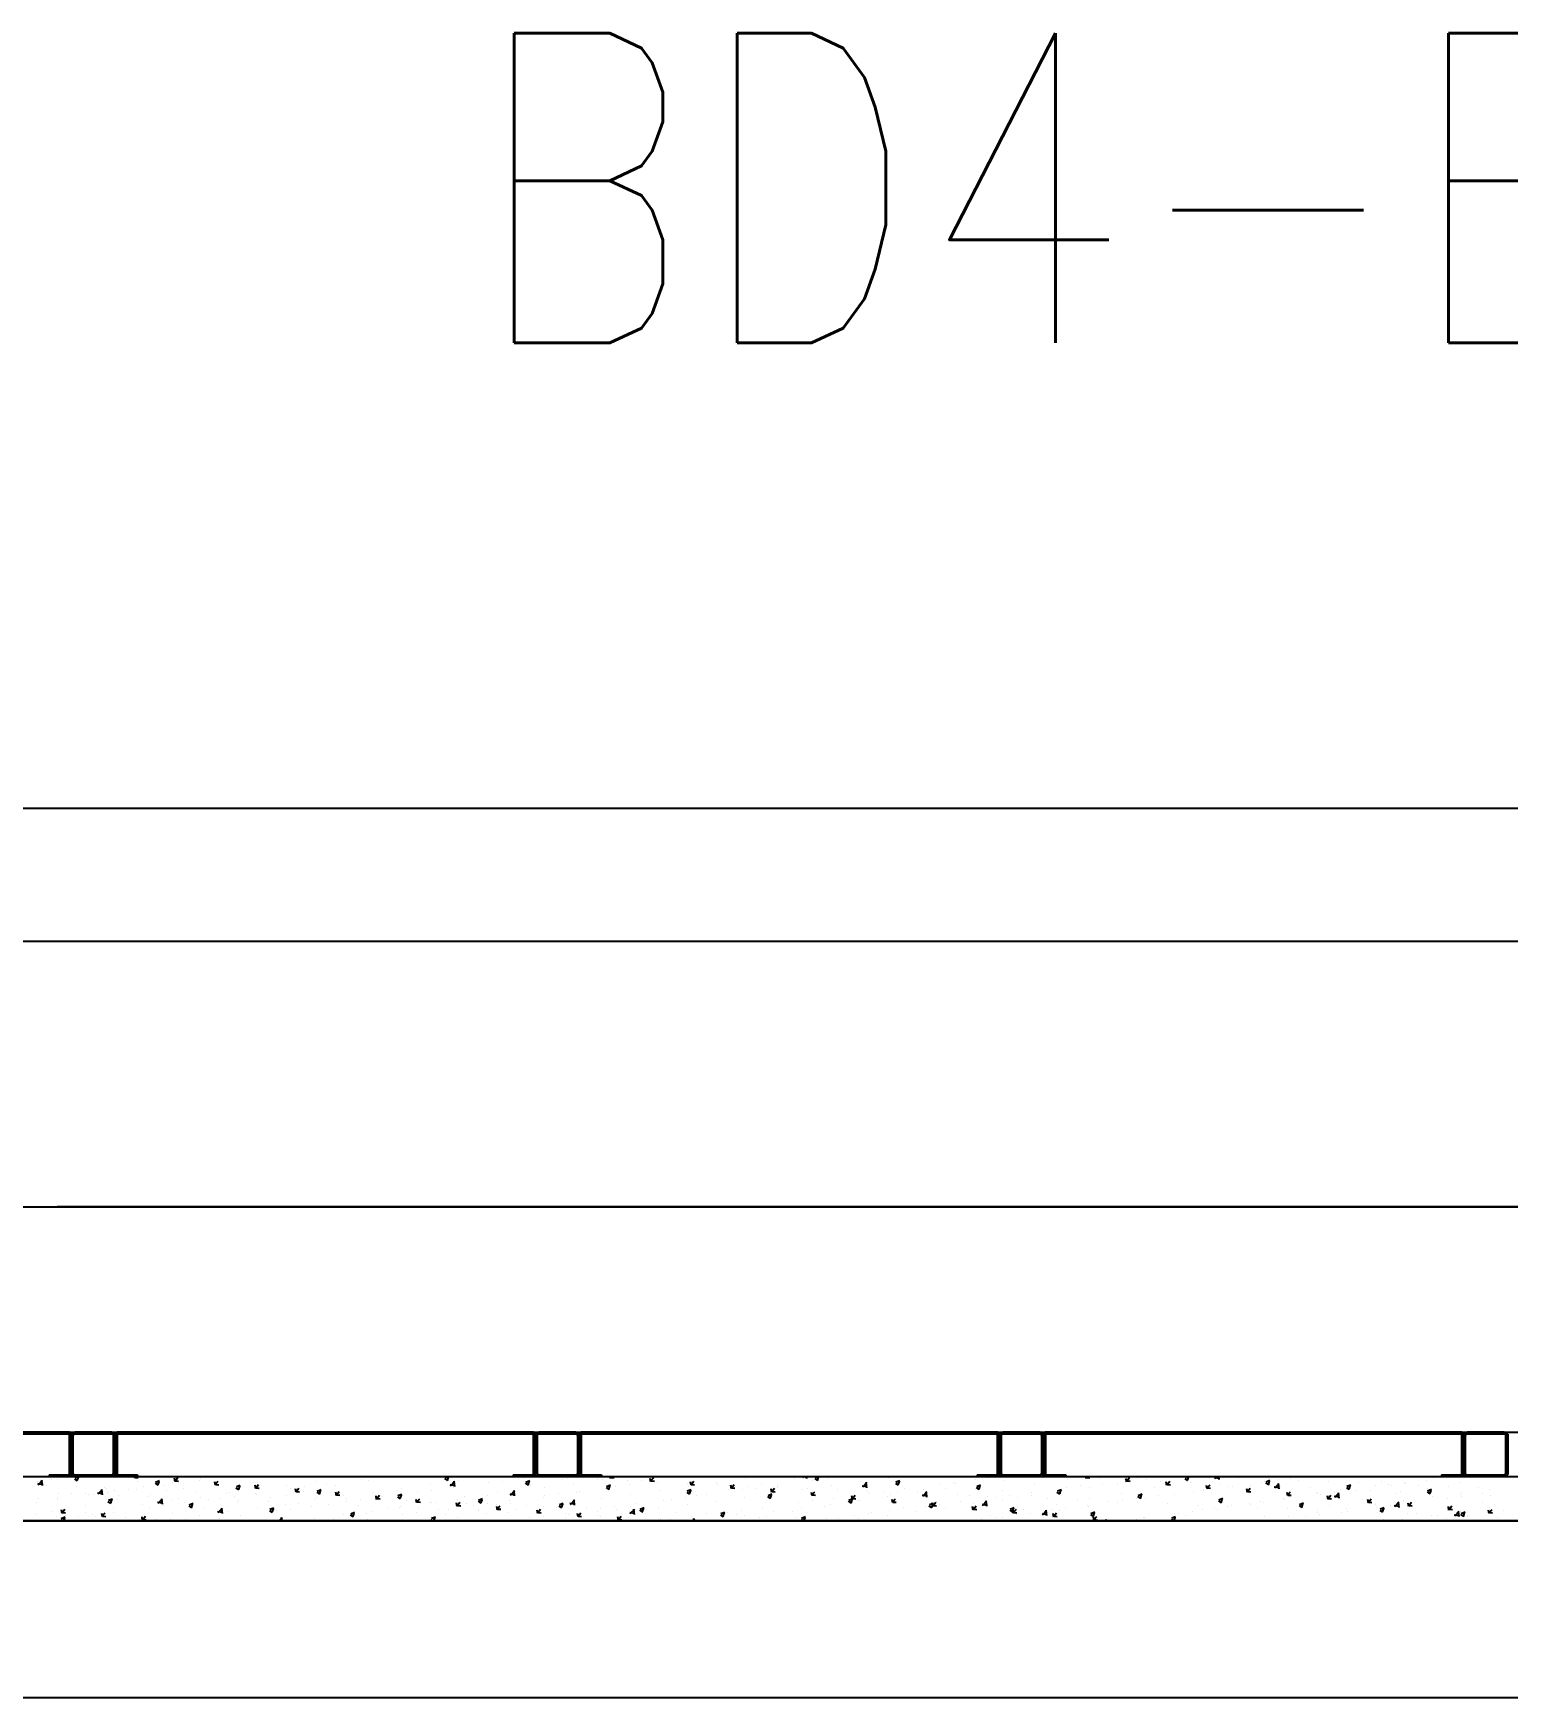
# Model space of a CAD drawing. Extents: x 758840 to 1108724, y -102573 to 143521.
# Drawn here: x 857246 to 858913, y 73383 to 75264 of the extents above; entities that cross this region are included whole.
import ezdxf

# ---------------------------------------------------------------- set-up
doc = ezdxf.new("R2010")
doc.units = 0
doc.header["$LTSCALE"] = 1000
doc.header["$MEASUREMENT"] = 0
doc.linetypes.add('DOTE', pattern=[2.42, 2, -0.2, 0.02, -0.2])
for name, color, linetype in [('01-房间正式编号', 1, 'Continuous'), ('02电气-设备', 255, 'Continuous'), ('02电气-设备基础', 252, 'Continuous'), ('DOTE', 8, 'DOTE'), ('WALL-MOVE', 6, 'Continuous')]:
    doc.layers.add(name, color=color, linetype=linetype)
doc.styles.add('平面图B$0$HZ', font='romans.shx', dxfattribs={"width": 0.8, "bigfont": 'gbcbig.shx'})

# ---------------------------------------------------------------- blocks, each defined once
blk = doc.blocks.new('BD4-PAL0101-HVPM01')
at = {"layer": '02电气-设备'}
for p, q in [((8388578.2, -4140604.4), (8388108, -4140604.4)), ((8388578.2, -4140606.4), (8388108, -4140606.4)), ((8388578.4, -4140652.2), (8388578.4, -4140606.6)), ((8388580.4, -4140606.6), (8388580.4, -4140652.2)), ((8388580.4, -4140652.2), (8388580.4, -4140606.6)), ((8388580.4, -4140608.4), (8388580.4, -4140650.4)), ((8388582.4, -4140608.4), (8388582.4, -4140650.4)), ((8388626.4, -4140604.4), (8388584.4, -4140604.4)), ((8388626.4, -4140606.4), (8388584.4, -4140606.4)), ((8388628.4, -4140650.4), (8388628.4, -4140608.4)), ((8388630.4, -4140606.6), (8388630.4, -4140652.2)), ((8388630.4, -4140650.4), (8388630.4, -4140608.4)), ((8388632.4, -4140606.6), (8388632.4, -4140652.2)), ((8389102.8, -4140604.4), (8388632.6, -4140604.4)), ((8389102.8, -4140606.4), (8388632.6, -4140606.4)), ((8389103, -4140652.2), (8389103, -4140606.6)), ((8389105, -4140606.6), (8389105, -4140652.2)), ((8389105, -4140652.2), (8389105, -4140606.6)), ((8389105, -4140608.4), (8389105, -4140650.4)), ((8389107, -4140608.4), (8389107, -4140650.4)), ((8389151, -4140604.4), (8389109, -4140604.4)), ((8389151, -4140606.4), (8389109, -4140606.4)), ((8389153, -4140650.4), (8389153, -4140608.4)), ((8389155, -4140606.6), (8389155, -4140652.2)), ((8389155, -4140650.4), (8389155, -4140608.4)), ((8389157, -4140606.6), (8389157, -4140652.2)), ((8389627.4, -4140604.4), (8389157.2, -4140604.4)), ((8389627.4, -4140606.4), (8389157.2, -4140606.4)), ((8389627.6, -4140652.2), (8389627.6, -4140606.6)), ((8389629.6, -4140606.6), (8389629.6, -4140652.2)), ((8389629.6, -4140652.2), (8389629.6, -4140606.6)), ((8389629.6, -4140608.4), (8389629.6, -4140650.4)), ((8389631.6, -4140608.4), (8389631.6, -4140650.4)), ((8389675.6, -4140604.4), (8389633.6, -4140604.4)), ((8389675.6, -4140606.4), (8389633.6, -4140606.4)), ((8389677.6, -4140650.4), (8389677.6, -4140608.4)), ((8389679.6, -4140606.6), (8389679.6, -4140652.2)), ((8389679.6, -4140650.4), (8389679.6, -4140608.4)), ((8389681.6, -4140606.6), (8389681.6, -4140652.2)), ((8390152, -4140604.4), (8389681.8, -4140604.4)), ((8390152, -4140606.4), (8389681.8, -4140606.4)), ((8390152.2, -4140652.2), (8390152.2, -4140606.6)), ((8390154.2, -4140606.6), (8390154.2, -4140652.2)), ((8390154.2, -4140652.2), (8390154.2, -4140606.6)), ((8390154.2, -4140608.4), (8390154.2, -4140650.4)), ((8390156.2, -4140608.4), (8390156.2, -4140650.4)), ((8390200.2, -4140604.4), (8390158.2, -4140604.4)), ((8390200.2, -4140606.4), (8390158.2, -4140606.4)), ((8390202.2, -4140650.4), (8390202.2, -4140608.4)), ((8390204.2, -4140606.6), (8390204.2, -4140652.2)), ((8390204.2, -4140650.4), (8390204.2, -4140608.4)), ((8388555.4, -4140652.4), (8388555.4, -4140654.4)), ((8388555.4, -4140652.4), (8388578.2, -4140652.4)), ((8388584.4, -4140652.4), (8388626.4, -4140652.4)), ((8388632.6, -4140652.4), (8388655.4, -4140652.4)), ((8388655.4, -4140652.4), (8388655.4, -4140654.4)), ((8389080, -4140652.4), (8389080, -4140654.4)), ((8389080, -4140652.4), (8389102.8, -4140652.4)), ((8389109, -4140652.4), (8389151, -4140652.4)), ((8389157.2, -4140652.4), (8389180, -4140652.4)), ((8389180, -4140652.4), (8389180, -4140654.4)), ((8389604.6, -4140652.4), (8389604.6, -4140654.4)), ((8389604.6, -4140652.4), (8389627.4, -4140652.4)), ((8389633.6, -4140652.4), (8389675.6, -4140652.4)), ((8389681.8, -4140652.4), (8389704.6, -4140652.4)), ((8389704.6, -4140652.4), (8389704.6, -4140654.4)), ((8390129.2, -4140652.4), (8390129.2, -4140654.4)), ((8390129.2, -4140652.4), (8390152, -4140652.4)), ((8390158.2, -4140652.4), (8390200.2, -4140652.4)), ((8386007.4, -4140654.4), (8391203.4, -4140654.4)), ((8388541.9, -4140660.2), (8388541.9, -4140660.2)), ((8388542.5, -4140662.3), (8388548.2, -4140663.2)), ((8388543.1, -4140663.6), (8388548.1, -4140658.4)), ((8388548, -4140664.6), (8388547.3, -4140658.5)), ((8388552.8, -4140664.6), (8388552.8, -4140664.6)), ((8388555.4, -4140654.4), (8388578.2, -4140654.4)), ((8388557.8, -4140658.1), (8388557.8, -4140658.1)), ((8388565.3, -4140657.2), (8388565.3, -4140657.2)), ((8388566.2, -4140673.1), (8388566.2, -4140673.1)), ((8388581, -4140673.1), (8388581, -4140673.1)), ((8388581.8, -4140655), (8388581.8, -4140655)), ((8388584.1, -4140656.9), (8388587.3, -4140659)), ((8388584.4, -4140654.4), (8388626.4, -4140654.4)), ((8388584.7, -4140655.6), (8388587.9, -4140654.4)), ((8388586.7, -4140666), (8388586.7, -4140666)), ((8388587.2, -4140659), (8388588.5, -4140655.2)), ((8388610.3, -4140672.8), (8388616, -4140673.7)), ((8388610.9, -4140674.1), (8388615.9, -4140669)), ((8388615.7, -4140675.1), (8388615, -4140669)), ((8388618.1, -4140666.7), (8388618.1, -4140666.7)), ((8388620.6, -4140667.4), (8388620.6, -4140667.4)), ((8388621.1, -4140672.6), (8388621.1, -4140672.6)), ((8388629.2, -4140669.8), (8388629.2, -4140669.8)), ((8388632.6, -4140654.4), (8388655.4, -4140654.4)), ((8388645.2, -4140669.5), (8388645.2, -4140669.5)), ((8388652.4, -4140656.3), (8388652.1, -4140654.4)), ((8388652.5, -4140655.2), (8388653.2, -4140654.4)), ((8388652.5, -4140655.3), (8388656.3, -4140655.6)), ((8388654.5, -4140668.9), (8388654.5, -4140668.9)), ((8388655.1, -4140660.4), (8388655.1, -4140660.4)), ((8388662.2, -4140665.1), (8388662.2, -4140665.1)), ((8388675.4, -4140662), (8388678.5, -4140664.1)), ((8388675.9, -4140660.7), (8388680.4, -4140659)), ((8388678.5, -4140664.1), (8388679.8, -4140660.3)), ((8388685.3, -4140664.2), (8388685.3, -4140664.2)), ((8388688.4, -4140670.3), (8388688.4, -4140670.3)), ((8388694.8, -4140660.6), (8388694.8, -4140660.6)), ((8388698, -4140660.3), (8388697.2, -4140656.3)), ((8388698, -4140659.2), (8388701.8, -4140659.6)), ((8388698.1, -4140659.1), (8388701.1, -4140655.5)), ((8388701.2, -4140662.1), (8388701.2, -4140662.1)), ((8388707.3, -4140668), (8388707.3, -4140668)), ((8388722.3, -4140671.7), (8388722.3, -4140671.7)), ((8388725.2, -4140658.9), (8388725.2, -4140658.9)), ((8388726.9, -4140656.5), (8388726.9, -4140656.5)), ((8388743.5, -4140664.3), (8388742.8, -4140660.3)), ((8388743.6, -4140663.1), (8388746.7, -4140659.5)), ((8388743.6, -4140663.2), (8388747.4, -4140663.6)), ((8388744.4, -4140661.6), (8388744.4, -4140661.6)), ((8388759.1, -4140672.9), (8388759.1, -4140672.9)), ((8388766.6, -4140667.1), (8388769.8, -4140669.2)), ((8388767.2, -4140665.8), (8388771.6, -4140664.1)), ((8388769.8, -4140669.2), (8388771, -4140665.3)), ((8388781.4, -4140655.3), (8388781.4, -4140655.3)), ((8388789.1, -4140668.3), (8388788.3, -4140664.3)), ((8388789.1, -4140667.1), (8388792.2, -4140663.5)), ((8388789.1, -4140667.2), (8388792.9, -4140667.5)), ((8388791.7, -4140668.5), (8388791.7, -4140668.5)), ((8388823.7, -4140664.4), (8388823.7, -4140664.4)), ((8388828.7, -4140668.2), (8388828.7, -4140668.2)), ((8388834.6, -4140672.2), (8388833.9, -4140668.3)), ((8388834.7, -4140671.1), (8388837.8, -4140667.5)), ((8388834.7, -4140671.2), (8388838.5, -4140671.5)), ((8388842.7, -4140671.1), (8388842.7, -4140671.1)), ((8388844.6, -4140666.1), (8388844.6, -4140666.1)), ((8388856.7, -4140659.6), (8388856.7, -4140659.6)), ((8388857.9, -4140672.1), (8388861, -4140674.3)), ((8388858.4, -4140670.9), (8388862.9, -4140669.2)), ((8388861, -4140674.3), (8388862.3, -4140670.4)), ((8388868.6, -4140662.9), (8388868.6, -4140662.9)), ((8388880.2, -4140676.2), (8388879.4, -4140672.2)), ((8388879.7, -4140664.8), (8388879.7, -4140664.8)), ((8388880.2, -4140675.1), (8388883.3, -4140671.4)), ((8388889.3, -4140655.2), (8388889.3, -4140655.2)), ((8388908.7, -4140657.6), (8388908.7, -4140657.6)), ((8388916.8, -4140658.4), (8388916.8, -4140658.4)), ((8388920.6, -4140672.2), (8388920.6, -4140672.2)), ((8388924.6, -4140655.5), (8388924.6, -4140655.5)), ((8388946.2, -4140655.3), (8388946.1, -4140654.4)), ((8388953.6, -4140667.5), (8388953.6, -4140667.5)), ((8388972.1, -4140672.1), (8388972.1, -4140672.1)), ((8388986.2, -4140663), (8388986.2, -4140663)), ((8388988, -4140670), (8388988, -4140670)), ((8389002.5, -4140656.7), (8389005.6, -4140658.9)), ((8389003.1, -4140655.5), (8389005.9, -4140654.4)), ((8389005.6, -4140658.9), (8389006.9, -4140655)), ((8389008.5, -4140663.5), (8389014.2, -4140664.4)), ((8389009.1, -4140664.8), (8389014.1, -4140659.6)), ((8389012, -4140666.9), (8389012, -4140666.9)), ((8389013.9, -4140665.8), (8389013.2, -4140659.7)), ((8389018.3, -4140658.9), (8389018.3, -4140658.9)), ((8389052.1, -4140661.6), (8389052.1, -4140661.6)), ((8389062.3, -4140670.9), (8389062.3, -4140670.9)), ((8389068, -4140659.5), (8389068, -4140659.5)), ((8389076.9, -4140675.3), (8389081.8, -4140670.2)), ((8389080, -4140654.4), (8389102.8, -4140654.4)), ((8389081.7, -4140676.3), (8389081, -4140670.3)), ((8389083.1, -4140670.8), (8389083.1, -4140670.8)), ((8389092.1, -4140656.3), (8389092.1, -4140656.3)), ((8389093.7, -4140661.8), (8389096.9, -4140664)), ((8389094.3, -4140660.6), (8389098.8, -4140658.8)), ((8389096.9, -4140664), (8389098.2, -4140660.1)), ((8389099.3, -4140664.5), (8389099.3, -4140664.5)), ((8389107.6, -4140655), (8389107.6, -4140655)), ((8389109, -4140654.4), (8389151, -4140654.4)), ((8389115.2, -4140666.8), (8389115.2, -4140666.8)), ((8389136.3, -4140658.2), (8389136.3, -4140658.2)), ((8389141.5, -4140656.5), (8389141.5, -4140656.5)), ((8389148.2, -4140662), (8389148.2, -4140662)), ((8389151.5, -4140672.1), (8389151.5, -4140672.1)), ((8389155.4, -4140670.8), (8389155.4, -4140670.8)), ((8389157.2, -4140654.4), (8389180, -4140654.4)), ((8389175.4, -4140657.9), (8389175.4, -4140657.9)), ((8389180.8, -4140657.5), (8389180.8, -4140657.5)), ((8389185, -4140666.9), (8389188.2, -4140669)), ((8389185.6, -4140665.6), (8389190, -4140663.9)), ((8389188.1, -4140669), (8389189.4, -4140665.2)), ((8389188.6, -4140665.7), (8389188.6, -4140665.7)), ((8389190.2, -4140656.4), (8389189.8, -4140654.4)), ((8389190.2, -4140655.3), (8389194, -4140655.6)), ((8389190.3, -4140655.2), (8389191, -4140654.4)), ((8389195.5, -4140665.5), (8389195.5, -4140665.5)), ((8389209.3, -4140659.3), (8389209.3, -4140659.3)), ((8389211.4, -4140663.5), (8389211.4, -4140663.5)), ((8389225.6, -4140659.4), (8389225.6, -4140659.4)), ((8389235.7, -4140660.3), (8389235, -4140656.4)), ((8389235.4, -4140660.3), (8389235.4, -4140660.3)), ((8389235.8, -4140659.2), (8389238.9, -4140655.6)), ((8389235.8, -4140659.3), (8389239.6, -4140659.6)), ((8389243.2, -4140660.8), (8389243.2, -4140660.8)), ((8389245, -4140669.9), (8389245, -4140669.9)), ((8389275.6, -4140655), (8389275.6, -4140655)), ((8389276.3, -4140672), (8389279.4, -4140674.1)), ((8389276.8, -4140670.7), (8389281.3, -4140669)), ((8389277.1, -4140662.2), (8389277.1, -4140662.2)), ((8389277.7, -4140665.4), (8389277.7, -4140665.4)), ((8389279.4, -4140674.1), (8389280.7, -4140670.3)), ((8389281.3, -4140664.3), (8389280.5, -4140660.3)), ((8389281.3, -4140663.2), (8389284.4, -4140659.5)), ((8389281.3, -4140663.3), (8389285.1, -4140663.6)), ((8389309.7, -4140661.3), (8389309.7, -4140661.3)), ((8389311, -4140663.6), (8389311, -4140663.6)), ((8389323.9, -4140668.9), (8389323.9, -4140668.9)), ((8389326.8, -4140668.3), (8389326.1, -4140664.3)), ((8389326.9, -4140667.2), (8389330, -4140663.5)), ((8389326.9, -4140667.3), (8389330.7, -4140667.6)), ((8389338.9, -4140669.5), (8389338.9, -4140669.5)), ((8389342.7, -4140656.6), (8389342.7, -4140656.6)), ((8389344.9, -4140665.1), (8389344.9, -4140665.1)), ((8389354.8, -4140667.4), (8389354.8, -4140667.4)), ((8389361, -4140662.5), (8389361, -4140662.5)), ((8389372.4, -4140672.3), (8389371.6, -4140668.3)), ((8389372.4, -4140671.2), (8389375.5, -4140667.5)), ((8389372.4, -4140671.2), (8389376.2, -4140671.6)), ((8389378.8, -4140664.3), (8389378.8, -4140664.3)), ((8389378.8, -4140666.5), (8389378.8, -4140666.5)), ((8389398, -4140656.2), (8389398, -4140656.2)), ((8389406.6, -4140669.2), (8389406.6, -4140669.2)), ((8389407.3, -4140655.5), (8389408.4, -4140654.4)), ((8389407.7, -4140654.4), (8389412.4, -4140655.1)), ((8389412.1, -4140656.5), (8389411.9, -4140654.4)), ((8389412.7, -4140667.9), (8389412.7, -4140667.9)), ((8389417.9, -4140676.3), (8389417.2, -4140672.3)), ((8389418, -4140675.1), (8389421, -4140671.5)), ((8389418.9, -4140659), (8389418.9, -4140659)), ((8389420.9, -4140656.6), (8389424, -4140658.7)), ((8389421.4, -4140655.3), (8389423.9, -4140654.4)), ((8389424, -4140658.7), (8389425.3, -4140654.9)), ((8389434.8, -4140656.9), (8389434.8, -4140656.9)), ((8389439.6, -4140664.4), (8389439.6, -4140664.4)), ((8389446.6, -4140669.4), (8389446.6, -4140669.4)), ((8389472.2, -4140659.9), (8389472.2, -4140659.9)), ((8389474.5, -4140664.7), (8389480.1, -4140665.6)), ((8389475.1, -4140666), (8389480, -4140660.9)), ((8389479.9, -4140667), (8389479.2, -4140661)), ((8389480.5, -4140670.8), (8389480.5, -4140670.8)), ((8389498.2, -4140671.4), (8389498.2, -4140671.4)), ((8389504.3, -4140655.9), (8389504.3, -4140655.9)), ((8389512.1, -4140661.7), (8389515.3, -4140663.8)), ((8389512.7, -4140660.4), (8389517.1, -4140658.7)), ((8389514.3, -4140672.2), (8389514.3, -4140672.2)), ((8389515.3, -4140663.8), (8389516.6, -4140660)), ((8389522.2, -4140668.2), (8389522.2, -4140668.2)), ((8389536.5, -4140672.2), (8389536.5, -4140672.2)), ((8389542.9, -4140676.5), (8389547.8, -4140671.4)), ((8389543.5, -4140668.6), (8389543.5, -4140668.6)), ((8389547.7, -4140677.5), (8389547, -4140671.5)), ((8389562.3, -4140662.9), (8389562.3, -4140662.9)), ((8389569.1, -4140667.8), (8389569.1, -4140667.8)), ((8389578.2, -4140660.9), (8389578.2, -4140660.9)), ((8389580.5, -4140662.3), (8389580.5, -4140662.3)), ((8389601.2, -4140663.7), (8389601.2, -4140663.7)), ((8389602.3, -4140657.7), (8389602.3, -4140657.7)), ((8389603.4, -4140666.8), (8389606.5, -4140668.9)), ((8389604, -4140665.5), (8389608.4, -4140663.8)), ((8389604.6, -4140654.4), (8389627.4, -4140654.4)), ((8389606.5, -4140668.9), (8389607.8, -4140665.1)), ((8389617.6, -4140655.9), (8389617.6, -4140655.9)), ((8389632.8, -4140669.9), (8389632.8, -4140669.9)), ((8389633.6, -4140654.4), (8389675.6, -4140654.4)), ((8389634.1, -4140658.9), (8389634.1, -4140658.9)), ((8389665.6, -4140672.2), (8389665.6, -4140672.2)), ((8389666.7, -4140654.5), (8389666.7, -4140654.5)), ((8389669.8, -4140663.5), (8389669.8, -4140663.5)), ((8389681.8, -4140654.4), (8389704.6, -4140654.4)), ((8389694.6, -4140671.9), (8389697.8, -4140674)), ((8389695.2, -4140670.6), (8389699.7, -4140668.9)), ((8389697.8, -4140674), (8389699.1, -4140670.1)), ((8389698, -4140671.5), (8389698, -4140671.5)), ((8389705.7, -4140666.9), (8389705.7, -4140666.9)), ((8389706.8, -4140657.2), (8389706.8, -4140657.2)), ((8389709.9, -4140655.6), (8389709.9, -4140655.6)), ((8389721.6, -4140664.8), (8389721.6, -4140664.8)), ((8389727.9, -4140656.4), (8389727.5, -4140654.4)), ((8389728, -4140655.3), (8389728.7, -4140654.4)), ((8389728, -4140655.4), (8389731.8, -4140655.7)), ((8389731, -4140666.8), (8389731, -4140666.8)), ((8389743.8, -4140657.1), (8389743.8, -4140657.1)), ((8389745.7, -4140661.7), (8389745.7, -4140661.7)), ((8389763.6, -4140662.3), (8389763.6, -4140662.3)), ((8389768.1, -4140673), (8389768.1, -4140673)), ((8389773.5, -4140660.4), (8389772.7, -4140656.4)), ((8389773.5, -4140659.3), (8389776.6, -4140655.6)), ((8389773.5, -4140659.3), (8389777.3, -4140659.7)), ((8389777.7, -4140658.5), (8389777.7, -4140658.5)), ((8389785.8, -4140656.4), (8389785.8, -4140656.4)), ((8389795.7, -4140658.2), (8389795.7, -4140658.2)), ((8389805.2, -4140666.7), (8389805.2, -4140666.7)), ((8389811.6, -4140659.9), (8389811.6, -4140659.9)), ((8389819, -4140664.4), (8389818.3, -4140660.4)), ((8389819.1, -4140663.2), (8389822.2, -4140659.6)), ((8389819.1, -4140663.3), (8389822.9, -4140663.7)), ((8389839.3, -4140656.5), (8389842.4, -4140658.6)), ((8389839.8, -4140655.2), (8389842, -4140654.4)), ((8389842.2, -4140660.3), (8389842.2, -4140660.3)), ((8389842.4, -4140658.6), (8389843.7, -4140654.8)), ((8389845.4, -4140661.4), (8389845.4, -4140661.4)), ((8389849.1, -4140670.9), (8389849.1, -4140670.9)), ((8389860.5, -4140670.2), (8389860.5, -4140670.2)), ((8389864.6, -4140668.4), (8389863.8, -4140664.4)), ((8389864.6, -4140667.2), (8389867.7, -4140663.6)), ((8389864.6, -4140667.3), (8389868.4, -4140667.6)), ((8389865, -4140668.8), (8389865, -4140668.8)), ((8389872.7, -4140655.4), (8389878.3, -4140656.3)), ((8389873.3, -4140656.7), (8389875.5, -4140654.4)), ((8389878.1, -4140657.7), (8389877.7, -4140654.4)), ((8389879.3, -4140662.8), (8389879.3, -4140662.8)), ((8389889.1, -4140665.6), (8389889.1, -4140665.6)), ((8389892.6, -4140666.1), (8389892.6, -4140666.1)), ((8389899.9, -4140655.7), (8389899.9, -4140655.7)), ((8389910.1, -4140672.3), (8389909.4, -4140668.4)), ((8389910.2, -4140671.2), (8389913.2, -4140667.6)), ((8389910.2, -4140671.3), (8389914, -4140671.6)), ((8389913.2, -4140664.2), (8389913.2, -4140664.2)), ((8389925.6, -4140661.3), (8389925.6, -4140661.3)), ((8389929.2, -4140660.3), (8389929.2, -4140660.3)), ((8389930.5, -4140661.6), (8389933.7, -4140663.7)), ((8389931.1, -4140660.3), (8389935.5, -4140658.6)), ((8389933.7, -4140663.7), (8389934.9, -4140659.8)), ((8389933.8, -4140657.1), (8389933.8, -4140657.1)), ((8389940.4, -4140665.9), (8389946.1, -4140666.8)), ((8389941.1, -4140667.2), (8389946, -4140662.1)), ((8389945.1, -4140658.2), (8389945.1, -4140658.2)), ((8389945.9, -4140668.2), (8389945.2, -4140662.2)), ((8389947.1, -4140665.7), (8389947.1, -4140665.7)), ((8389955.6, -4140676.3), (8389954.9, -4140672.3)), ((8389955.7, -4140675.2), (8389958.8, -4140671.5)), ((8389958.2, -4140656.9), (8389958.2, -4140656.9)), ((8389967.7, -4140658.6), (8389967.7, -4140658.6)), ((8389969.1, -4140655.1), (8389969.1, -4140655.1)), ((8389981, -4140667.1), (8389981, -4140667.1)), ((8389987.7, -4140672.8), (8389987.7, -4140672.8)), ((8390001.5, -4140660), (8390001.5, -4140660)), ((8390008.4, -4140672.8), (8390008.4, -4140672.8)), ((8390008.8, -4140677.7), (8390013.8, -4140672.6)), ((8390013.6, -4140678.7), (8390012.9, -4140672.7)), ((8390014.9, -4140668.5), (8390014.9, -4140668.5)), ((8390021.8, -4140666.6), (8390024.9, -4140668.8)), ((8390022.3, -4140665.4), (8390026.8, -4140663.7)), ((8390022.5, -4140669.2), (8390022.5, -4140669.2)), ((8390024.7, -4140666.4), (8390024.7, -4140666.4)), ((8390024.9, -4140668.8), (8390026.2, -4140664.9)), ((8390032.5, -4140669.6), (8390032.5, -4140669.6)), ((8390035.4, -4140661.4), (8390035.4, -4140661.4)), ((8390048.8, -4140670), (8390048.8, -4140670)), ((8390055.1, -4140664.7), (8390055.1, -4140664.7)), ((8390061.8, -4140660.1), (8390061.8, -4140660.1)), ((8390069.3, -4140662.9), (8390069.3, -4140662.9)), ((8390072.6, -4140664.3), (8390072.6, -4140664.3)), ((8390082.7, -4140671.4), (8390082.7, -4140671.4)), ((8390087.1, -4140660.6), (8390087.1, -4140660.6)), ((8390088.5, -4140662.2), (8390088.5, -4140662.2)), ((8390103.2, -4140664.3), (8390103.2, -4140664.3)), ((8390112.5, -4140659), (8390112.5, -4140659)), ((8390113, -4140671.7), (8390116.2, -4140673.9)), ((8390113.6, -4140670.4), (8390118, -4140668.7)), ((8390114, -4140667.6), (8390114, -4140667.6)), ((8390116.2, -4140673.8), (8390117.5, -4140670)), ((8390116.6, -4140672.8), (8390116.6, -4140672.8)), ((8390120.1, -4140655.9), (8390120.1, -4140655.9)), ((8390129.2, -4140654.4), (8390152, -4140654.4)), ((8390137.1, -4140665.7), (8390137.1, -4140665.7)), ((8390151, -4140661.3), (8390151, -4140661.3)), ((8390151.9, -4140672.5), (8390151.9, -4140672.5)), ((8390158.2, -4140654.4), (8390200.2, -4140654.4)), ((8390171, -4140667.2), (8390171, -4140667.2)), ((8390184, -4140668.5), (8390184, -4140668.5)), ((8390188.1, -4140654.9), (8390188.1, -4140654.9)), ((8388541.1, -4140683.2), (8388541.1, -4140683.2)), ((8388544, -4140679.5), (8388544, -4140679.5)), ((8388564.5, -4140678.4), (8388564.5, -4140678.4)), ((8388565.1, -4140680), (8388565.1, -4140680)), ((8388570.2, -4140695), (8388573.3, -4140691.3)), ((8388596.3, -4140687), (8388596.3, -4140687)), ((8388597.1, -4140673.9), (8388597.1, -4140673.9)), ((8388600.1, -4140674.5), (8388600.1, -4140674.5)), ((8388605.2, -4140674.7), (8388605.2, -4140674.7)), ((8388622, -4140682.4), (8388625.2, -4140684.6)), ((8388622.6, -4140681.2), (8388627, -4140679.5)), ((8388625.1, -4140684.6), (8388626.4, -4140680.7)), ((8388628.4, -4140691), (8388628.4, -4140691)), ((8388633.3, -4140680.7), (8388633.3, -4140680.7)), ((8388634, -4140676), (8388634, -4140676)), ((8388661.4, -4140686.2), (8388661.4, -4140686.2)), ((8388667.9, -4140677.4), (8388667.9, -4140677.4)), ((8388668.6, -4140689.2), (8388668.6, -4140689.2)), ((8388670.3, -4140674.3), (8388670.3, -4140674.3)), ((8388678.1, -4140683.3), (8388683.7, -4140684.2)), ((8388678.7, -4140684.6), (8388683.6, -4140679.5)), ((8388683.5, -4140685.6), (8388682.8, -4140679.6)), ((8388684.5, -4140687.1), (8388684.5, -4140687.1)), ((8388694, -4140681.8), (8388694, -4140681.8)), ((8388701.8, -4140678.8), (8388701.8, -4140678.8)), ((8388708.5, -4140684), (8388708.5, -4140684)), ((8388713.3, -4140687.5), (8388716.4, -4140689.7)), ((8388713.8, -4140686.3), (8388718.3, -4140684.5)), ((8388716.4, -4140689.7), (8388717.7, -4140685.8)), ((8388726.1, -4140677.7), (8388726.1, -4140677.7)), ((8388731.6, -4140690.2), (8388731.6, -4140690.2)), ((8388735.7, -4140680.3), (8388735.7, -4140680.3)), ((8388746.5, -4140695.1), (8388751.4, -4140690)), ((8388748.6, -4140678.7), (8388748.6, -4140678.7)), ((8388751.3, -4140696.1), (8388750.6, -4140690.1)), ((8388756.2, -4140673.2), (8388756.2, -4140673.2)), ((8388764.5, -4140676.6), (8388764.5, -4140676.6)), ((8388768.6, -4140683.8), (8388768.6, -4140683.8)), ((8388769.6, -4140681.7), (8388769.6, -4140681.7)), ((8388788.6, -4140673.4), (8388788.6, -4140673.4)), ((8388790.1, -4140674.6), (8388790.1, -4140674.6)), ((8388790.9, -4140689.6), (8388790.9, -4140689.6)), ((8388803.5, -4140683.1), (8388803.5, -4140683.1)), ((8388805.1, -4140691.3), (8388809.5, -4140689.6)), ((8388805.7, -4140677.5), (8388805.7, -4140677.5)), ((8388807.7, -4140694.7), (8388809, -4140690.9)), ((8388823, -4140685.5), (8388823, -4140685.5)), ((8388824, -4140676), (8388824, -4140676)), ((8388827.9, -4140691.1), (8388827.9, -4140691.1)), ((8388837.4, -4140684.6), (8388837.4, -4140684.6)), ((8388851.9, -4140687.9), (8388851.9, -4140687.9)), ((8388856, -4140680.8), (8388856, -4140680.8)), ((8388857.9, -4140677.5), (8388857.9, -4140677.5)), ((8388871.3, -4140686), (8388871.3, -4140686)), ((8388880.2, -4140675.2), (8388884, -4140675.5)), ((8388888.6, -4140676.3), (8388888.6, -4140676.3)), ((8388891.8, -4140678.9), (8388891.8, -4140678.9)), ((8388892, -4140682.7), (8388892, -4140682.7)), ((8388905.2, -4140687.4), (8388905.2, -4140687.4)), ((8388907.9, -4140680.6), (8388907.9, -4140680.6)), ((8388925.7, -4140680.2), (8388925, -4140676.2)), ((8388925.7, -4140680.3), (8388925.7, -4140680.3)), ((8388925.8, -4140679.1), (8388928.8, -4140675.4)), ((8388925.8, -4140679.2), (8388929.6, -4140679.5)), ((8388932, -4140677.4), (8388932, -4140677.4)), ((8388939.1, -4140688.9), (8388939.1, -4140688.9)), ((8388949.1, -4140677.2), (8388952.3, -4140679.4)), ((8388949.7, -4140675.9), (8388954.2, -4140674.2)), ((8388951.2, -4140689.9), (8388951.2, -4140689.9)), ((8388952.3, -4140679.3), (8388953.6, -4140675.5)), ((8388952.8, -4140688.6), (8388952.8, -4140688.6)), ((8388959.6, -4140681.8), (8388959.6, -4140681.8)), ((8388971.3, -4140684.2), (8388970.5, -4140680.2)), ((8388971.3, -4140683.1), (8388974.4, -4140679.4)), ((8388971.3, -4140683.1), (8388975.1, -4140683.5)), ((8388973, -4140690.3), (8388973, -4140690.3)), ((8388985.4, -4140684.1), (8388985.4, -4140684.1)), ((8388988.2, -4140683.6), (8388988.2, -4140683.6)), ((8388993.5, -4140683.2), (8388993.5, -4140683.2)), ((8388995.3, -4140691.9), (8388995.3, -4140691.9)), ((8389006.9, -4140691.7), (8389006.9, -4140691.7)), ((8389016.8, -4140688.2), (8389016.1, -4140684.2)), ((8389016.9, -4140687), (8389019.9, -4140683.4)), ((8389016.9, -4140687.1), (8389020.7, -4140687.5)), ((8389017.5, -4140680.1), (8389017.5, -4140680.1)), ((8389025.2, -4140677.2), (8389025.2, -4140677.2)), ((8389027.4, -4140684.6), (8389027.4, -4140684.6)), ((8389035.4, -4140686.6), (8389035.4, -4140686.6)), ((8389040.4, -4140682.3), (8389043.5, -4140684.4)), ((8389040.5, -4140691.2), (8389040.5, -4140691.2)), ((8389041, -4140681), (8389045.4, -4140679.3)), ((8389043.5, -4140684.4), (8389044.8, -4140680.6)), ((8389050.5, -4140675.3), (8389050.5, -4140675.3)), ((8389051.3, -4140684.5), (8389051.3, -4140684.5)), ((8389061.3, -4140686.1), (8389061.3, -4140686.1)), ((8389062.4, -4140692.2), (8389061.6, -4140688.2)), ((8389062.4, -4140691), (8389065.5, -4140687.4)), ((8389062.4, -4140691.1), (8389066.2, -4140691.4)), ((8389075.4, -4140681.4), (8389075.4, -4140681.4)), ((8389076.3, -4140674), (8389081.9, -4140674.9)), ((8389077.5, -4140684.8), (8389077.5, -4140684.8)), ((8389095.2, -4140687.5), (8389095.2, -4140687.5)), ((8389108, -4140695), (8389111, -4140691.4)), ((8389114.4, -4140687.9), (8389114.4, -4140687.9)), ((8389114.5, -4140678.5), (8389114.5, -4140678.5)), ((8389115.5, -4140676.1), (8389115.5, -4140676.1)), ((8389129.1, -4140688.9), (8389129.1, -4140688.9)), ((8389131.4, -4140674), (8389131.4, -4140674)), ((8389131.6, -4140687.4), (8389134.8, -4140689.5)), ((8389132.2, -4140686.1), (8389136.7, -4140684.4)), ((8389134.8, -4140689.5), (8389136.1, -4140685.7)), ((8389144, -4140684.5), (8389149.7, -4140685.4)), ((8389144.7, -4140685.8), (8389149.6, -4140680.7)), ((8389147.4, -4140683.2), (8389147.4, -4140683.2)), ((8389149.5, -4140686.8), (8389148.8, -4140680.8)), ((8389163, -4140690.4), (8389163, -4140690.4)), ((8389178.8, -4140690.6), (8389178.8, -4140690.6)), ((8389180, -4140678.7), (8389180, -4140678.7)), ((8389194.7, -4140688.5), (8389194.7, -4140688.5)), ((8389196.9, -4140691.8), (8389196.9, -4140691.8)), ((8389212.1, -4140674.6), (8389212.1, -4140674.6)), ((8389212.4, -4140696.3), (8389217.4, -4140691.2)), ((8389212.8, -4140688), (8389212.8, -4140688)), ((8389217.2, -4140697.3), (8389216.5, -4140691.3)), ((8389218.7, -4140685.3), (8389218.7, -4140685.3)), ((8389223.5, -4140691.2), (8389227.9, -4140689.5)), ((8389226, -4140694.6), (8389227.3, -4140690.8)), ((8389244.3, -4140691), (8389244.3, -4140691)), ((8389249.9, -4140681.6), (8389249.9, -4140681.6)), ((8389258.8, -4140680.1), (8389258.8, -4140680.1)), ((8389274.7, -4140678), (8389274.7, -4140678)), ((8389276.9, -4140686.5), (8389276.9, -4140686.5)), ((8389286.9, -4140675.3), (8389286.9, -4140675.3)), ((8389298.8, -4140674.8), (8389298.8, -4140674.8)), ((8389309, -4140682.5), (8389309, -4140682.5)), ((8389341.9, -4140677.7), (8389341.9, -4140677.7)), ((8389362.1, -4140689.3), (8389362.1, -4140689.3)), ((8389367.5, -4140677.1), (8389370.7, -4140679.2)), ((8389368.1, -4140675.8), (8389372.5, -4140674.1)), ((8389370.7, -4140679.2), (8389371.9, -4140675.4)), ((8389374.5, -4140673.2), (8389374.5, -4140673.2)), ((8389402.2, -4140684), (8389402.2, -4140684)), ((8389405.8, -4140690.3), (8389405.8, -4140690.3)), ((8389418, -4140675.2), (8389421.8, -4140675.6)), ((8389418.1, -4140681.9), (8389418.1, -4140681.9)), ((8389432.4, -4140687.7), (8389432.4, -4140687.7)), ((8389438.8, -4140685.5), (8389438.8, -4140685.5)), ((8389442.2, -4140678.8), (8389442.2, -4140678.8)), ((8389458.8, -4140682.2), (8389461.9, -4140684.3)), ((8389459.3, -4140680.9), (8389463.8, -4140679.2)), ((8389461.9, -4140684.3), (8389463.2, -4140680.5)), ((8389463.5, -4140680.3), (8389462.7, -4140676.3)), ((8389463.5, -4140679.1), (8389466.6, -4140675.5)), ((8389463.5, -4140679.2), (8389467.3, -4140679.5)), ((8389469.4, -4140681.4), (8389469.4, -4140681.4)), ((8389471.4, -4140681.1), (8389471.4, -4140681.1)), ((8389482.3, -4140673.5), (8389482.3, -4140673.5)), ((8389503.5, -4140677), (8389503.5, -4140677)), ((8389506.5, -4140675), (8389506.5, -4140675)), ((8389509, -4140684.2), (8389508.3, -4140680.3)), ((8389509.1, -4140683.1), (8389512.1, -4140679.5)), ((8389509.1, -4140683.2), (8389512.9, -4140683.5)), ((8389521.7, -4140688.9), (8389521.7, -4140688.9)), ((8389542.2, -4140675.2), (8389547.9, -4140676.1)), ((8389545.6, -4140688), (8389545.6, -4140688)), ((8389548.2, -4140673.7), (8389548.2, -4140673.7)), ((8389550, -4140687.3), (8389553.2, -4140689.4)), ((8389550.6, -4140686), (8389555.1, -4140684.3)), ((8389553.2, -4140689.4), (8389554.5, -4140685.5)), ((8389554.5, -4140688.2), (8389553.8, -4140684.2)), ((8389554.6, -4140687.1), (8389557.7, -4140683.4)), ((8389554.6, -4140687.2), (8389558.4, -4140687.5)), ((8389558.7, -4140682.6), (8389558.7, -4140682.6)), ((8389561.5, -4140685.9), (8389561.5, -4140685.9)), ((8389568.3, -4140688.9), (8389568.3, -4140688.9)), ((8389582.1, -4140675.1), (8389582.1, -4140675.1)), ((8389585.6, -4140682.7), (8389585.6, -4140682.7)), ((8389595.7, -4140676.2), (8389595.7, -4140676.2)), ((8389600.1, -4140692.2), (8389599.4, -4140688.2)), ((8389600.2, -4140691.1), (8389603.2, -4140687.4)), ((8389600.2, -4140691.2), (8389604, -4140691.5)), ((8389600.4, -4140684.8), (8389600.4, -4140684.8)), ((8389610, -4140685.7), (8389615.7, -4140686.6)), ((8389610.6, -4140687), (8389615.6, -4140681.9)), ((8389615.4, -4140688), (8389614.7, -4140682)), ((8389616, -4140676.5), (8389616, -4140676.5)), ((8389625.7, -4140677.5), (8389625.7, -4140677.5)), ((8389633.4, -4140680.1), (8389633.4, -4140680.1)), ((8389641.6, -4140675.4), (8389641.6, -4140675.4)), ((8389641.9, -4140691.1), (8389646.3, -4140689.4)), ((8389644.4, -4140694.5), (8389645.7, -4140690.6)), ((8389645.7, -4140695.1), (8389648.8, -4140691.4)), ((8389649.9, -4140678), (8389649.9, -4140678)), ((8389666, -4140675.6), (8389666, -4140675.6)), ((8389683.8, -4140679.4), (8389683.8, -4140679.4)), ((8389689, -4140692), (8389689, -4140692)), ((8389694.1, -4140685.7), (8389694.1, -4140685.7)), ((8389704.9, -4140689.9), (8389704.9, -4140689.9)), ((8389717.7, -4140680.8), (8389717.7, -4140680.8)), ((8389729, -4140686.7), (8389729, -4140686.7)), ((8389730.3, -4140687.9), (8389730.3, -4140687.9)), ((8389731.1, -4140679.4), (8389731.1, -4140679.4)), ((8389751.6, -4140682.3), (8389751.6, -4140682.3)), ((8389762.9, -4140683.5), (8389762.9, -4140683.5)), ((8389769.1, -4140681.4), (8389769.1, -4140681.4)), ((8389785, -4140679.3), (8389785, -4140679.3)), ((8389785.5, -4140683.7), (8389785.5, -4140683.7)), ((8389785.9, -4140676.9), (8389789.1, -4140679.1)), ((8389786.5, -4140675.7), (8389790.9, -4140674)), ((8389789, -4140679.1), (8389790.3, -4140675.2)), ((8389794.9, -4140679.4), (8389794.9, -4140679.4)), ((8389809, -4140676.2), (8389809, -4140676.2)), ((8389819.4, -4140685.1), (8389819.4, -4140685.1)), ((8389827.9, -4140674.6), (8389827.9, -4140674.6)), ((8389853.3, -4140686.6), (8389853.3, -4140686.6)), ((8389859.7, -4140691.3), (8389859.7, -4140691.3)), ((8389872.4, -4140690.7), (8389872.4, -4140690.7)), ((8389876.6, -4140691.8), (8389876.6, -4140691.8)), ((8389877.2, -4140682), (8389880.3, -4140684.2)), ((8389877.7, -4140680.8), (8389882.2, -4140679)), ((8389880.3, -4140684.2), (8389881.6, -4140680.3)), ((8389887.2, -4140688), (8389887.2, -4140688)), ((8389891.8, -4140687.2), (8389891.8, -4140687.2)), ((8389912.5, -4140685.4), (8389912.5, -4140685.4)), ((8389913.6, -4140685.5), (8389913.6, -4140685.5)), ((8389921.1, -4140689.4), (8389921.1, -4140689.4)), ((8389924.8, -4140682.5), (8389924.8, -4140682.5)), ((8389928.4, -4140683.3), (8389928.4, -4140683.3)), ((8389950.7, -4140679.1), (8389950.7, -4140679.1)), ((8389952.4, -4140680.1), (8389952.4, -4140680.1)), ((8389955, -4140690.9), (8389955, -4140690.9)), ((8389955.7, -4140675.3), (8389959.5, -4140675.6)), ((8389957.4, -4140678), (8389957.4, -4140678)), ((8389968.4, -4140687.1), (8389971.6, -4140689.3)), ((8389969, -4140685.8), (8389973.4, -4140684.1)), ((8389971.6, -4140689.2), (8389972.8, -4140685.4)), ((8389989.5, -4140673.9), (8389989.5, -4140673.9)), ((8389992.5, -4140674.8), (8389992.5, -4140674.8)), ((8390001.2, -4140680.3), (8390000.5, -4140676.3)), ((8390001.3, -4140679.2), (8390004.3, -4140675.5)), ((8390001.3, -4140679.3), (8390005.1, -4140679.6)), ((8390002.9, -4140686.7), (8390002.9, -4140686.7)), ((8390008.2, -4140676.4), (8390013.9, -4140677.3)), ((8390021.7, -4140690.3), (8390021.7, -4140690.3)), ((8390040, -4140680.4), (8390040, -4140680.4)), ((8390046.7, -4140684.3), (8390046, -4140680.3)), ((8390046.8, -4140683.2), (8390049.9, -4140679.5)), ((8390046.8, -4140683.2), (8390050.6, -4140683.6)), ((8390054.3, -4140685.8), (8390054.3, -4140685.8)), ((8390055.9, -4140689.4), (8390055.9, -4140689.4)), ((8390060.2, -4140690.9), (8390064.7, -4140689.2)), ((8390062.8, -4140694.3), (8390064.1, -4140690.5)), ((8390071.8, -4140687.3), (8390071.8, -4140687.3)), ((8390076, -4140687), (8390081.6, -4140687.8)), ((8390076.6, -4140688.2), (8390081.5, -4140683.1)), ((8390077, -4140674), (8390077, -4140674)), ((8390081.4, -4140689.2), (8390080.7, -4140683.2)), ((8390086.4, -4140681.8), (8390086.4, -4140681.8)), ((8390092.3, -4140688.3), (8390091.6, -4140684.3)), ((8390092.4, -4140687.1), (8390095.4, -4140683.5)), ((8390092.4, -4140687.2), (8390096.2, -4140687.6)), ((8390095.8, -4140684.1), (8390095.8, -4140684.1)), ((8390119.3, -4140677), (8390119.3, -4140677)), ((8390135.9, -4140678.8), (8390135.9, -4140678.8)), ((8390137.8, -4140692.3), (8390137.1, -4140688.3)), ((8390137.9, -4140691.1), (8390141, -4140687.5)), ((8390137.9, -4140691.2), (8390141.7, -4140691.6)), ((8390138.3, -4140689.9), (8390138.3, -4140689.9)), ((8390150.5, -4140674.3), (8390150.5, -4140674.3)), ((8390151.8, -4140676.7), (8390151.8, -4140676.7)), ((8390175.3, -4140683.5), (8390175.3, -4140683.5)), ((8390175.9, -4140673.6), (8390175.9, -4140673.6)), ((8390183.2, -4140689.6), (8390183.2, -4140689.6)), ((8390183.5, -4140695.1), (8390186.5, -4140691.5)), ((8390184.4, -4140675.7), (8390184.4, -4140675.7)), ((8381447.4, -4140704.4), (8394807.4, -4140704.4)), ((8391203.4, -4140704.4), (8386007.4, -4140704.4)), ((8388540.2, -4140696.9), (8388540.2, -4140696.9)), ((8388559.2, -4140693.4), (8388559.2, -4140693.4)), ((8388563.8, -4140699.5), (8388563.8, -4140699.5)), ((8388568.6, -4140702.9), (8388570.8, -4140704.4)), ((8388569.2, -4140701.7), (8388573.7, -4140699.9)), ((8388570.2, -4140696.1), (8388569.4, -4140692.1)), ((8388570.2, -4140695), (8388574, -4140695.4)), ((8388572, -4140704.4), (8388573.1, -4140701.2)), ((8388574.1, -4140698.3), (8388574.1, -4140698.3)), ((8388588.5, -4140699.8), (8388588.5, -4140699.8)), ((8388596.4, -4140695), (8388596.4, -4140695)), ((8388604.4, -4140697.7), (8388604.4, -4140697.7)), ((8388608, -4140699.7), (8388608, -4140699.7)), ((8388615.7, -4140700.1), (8388615, -4140696.1)), ((8388615.8, -4140698.9), (8388618.8, -4140695.3)), ((8388615.8, -4140699), (8388619.6, -4140699.4)), ((8388628.5, -4140694.5), (8388628.5, -4140694.5)), ((8388641.9, -4140701.2), (8388641.9, -4140701.2)), ((8388657.5, -4140702.9), (8388657.5, -4140702.9)), ((8388661.2, -4140704.1), (8388660.5, -4140700.1)), ((8388661.3, -4140702.9), (8388664.4, -4140699.3)), ((8388661.3, -4140703), (8388665.1, -4140703.3)), ((8388675.8, -4140702.6), (8388675.8, -4140702.6)), ((8388693.2, -4140702.9), (8388693.2, -4140702.9)), ((8388694.6, -4140696.6), (8388694.6, -4140696.6)), ((8388706.1, -4140704.4), (8388706.1, -4140704.1)), ((8388709, -4140704.4), (8388709.9, -4140703.3)), ((8388709.7, -4140704), (8388709.7, -4140704)), ((8388725.3, -4140698.8), (8388725.3, -4140698.8)), ((8388731.9, -4140703.7), (8388731.9, -4140703.7)), ((8388745.8, -4140693.8), (8388751.5, -4140694.7)), ((8388747.8, -4140701.6), (8388747.8, -4140701.6)), ((8388758.3, -4140694.1), (8388758.3, -4140694.1)), ((8388771.9, -4140698.5), (8388771.9, -4140698.5)), ((8388804.5, -4140692.6), (8388807.7, -4140694.8)), ((8388812, -4140693.2), (8388812, -4140693.2)), ((8388813.6, -4140704.4), (8388813.7, -4140704.4)), ((8388815.4, -4140704.4), (8388819.2, -4140700.5)), ((8388818.8, -4140704.4), (8388818.3, -4140700.6)), ((8388855.2, -4140701.9), (8388855.2, -4140701.9)), ((8388877.1, -4140702.7), (8388877.1, -4140702.7)), ((8388887.8, -4140697.4), (8388887.8, -4140697.4)), ((8388895.8, -4140697.7), (8388898.9, -4140699.8)), ((8388896.4, -4140696.4), (8388900.8, -4140694.7)), ((8388898.9, -4140699.8), (8388900.2, -4140696)), ((8388914.1, -4140696.3), (8388914.1, -4140696.3)), ((8388915.3, -4140702.4), (8388915.3, -4140702.4)), ((8388919.9, -4140693.4), (8388919.9, -4140693.4)), ((8388955.4, -4140697.2), (8388955.4, -4140697.2)), ((8388966.4, -4140703.9), (8388966.4, -4140703.9)), ((8388971.3, -4140695.1), (8388971.3, -4140695.1)), ((8388987, -4140702.8), (8388989.4, -4140704.4)), ((8388987.6, -4140701.5), (8388992.1, -4140699.8)), ((8388990.4, -4140704.4), (8388991.5, -4140701.1)), ((8389003.4, -4140697.5), (8389003.4, -4140697.5)), ((8389016.7, -4140701.2), (8389016.7, -4140701.2)), ((8389040.8, -4140693.2), (8389040.8, -4140693.2)), ((8389049.7, -4140696.4), (8389049.7, -4140696.4)), ((8389074.7, -4140694.6), (8389074.7, -4140694.6)), ((8389082.3, -4140692), (8389082.3, -4140692)), ((8389098.7, -4140701.1), (8389098.7, -4140701.1)), ((8389107.9, -4140696.1), (8389107.2, -4140692.2)), ((8389108, -4140695.1), (8389111.8, -4140695.4)), ((8389108.6, -4140696), (8389108.6, -4140696)), ((8389114.6, -4140699), (8389114.6, -4140699)), ((8389138.7, -4140695.9), (8389138.7, -4140695.9)), ((8389138.8, -4140700.7), (8389138.8, -4140700.7)), ((8389142.5, -4140697.5), (8389142.5, -4140697.5)), ((8389146.6, -4140704.3), (8389146.6, -4140704.3)), ((8389153.4, -4140700.1), (8389152.7, -4140696.1)), ((8389153.5, -4140699), (8389156.6, -4140695.3)), ((8389153.5, -4140699.1), (8389157.3, -4140699.4)), ((8389175.8, -4140694.3), (8389175.8, -4140694.3)), ((8389176.4, -4140698.9), (8389176.4, -4140698.9)), ((8389179.2, -4140699.8), (8389179.2, -4140699.8)), ((8389199, -4140704.1), (8389198.3, -4140700.1)), ((8389199.1, -4140703), (8389202.1, -4140699.3)), ((8389199.1, -4140703.1), (8389202.9, -4140703.4)), ((8389210.3, -4140700.3), (8389210.3, -4140700.3)), ((8389211.3, -4140695.8), (8389211.3, -4140695.8)), ((8389211.8, -4140695.1), (8389217.5, -4140695.9)), ((8389222.9, -4140692.5), (8389226.1, -4140694.6)), ((8389230.8, -4140693.2), (8389230.8, -4140693.2)), ((8389243.8, -4140704.4), (8389243.8, -4140704.1)), ((8389244.2, -4140701.8), (8389244.2, -4140701.8)), ((8389246.8, -4140704.4), (8389247.7, -4140703.3)), ((8389258, -4140703), (8389258, -4140703)), ((8389264.7, -4140694.7), (8389264.7, -4140694.7)), ((8389278.1, -4140703.2), (8389278.1, -4140703.2)), ((8389282.1, -4140699.8), (8389282.1, -4140699.8)), ((8389282.6, -4140704.4), (8389285.1, -4140701.7)), ((8389284.6, -4140704.4), (8389284.3, -4140701.8)), ((8389298.6, -4140696.1), (8389298.6, -4140696.1)), ((8389308.2, -4140703.6), (8389308.2, -4140703.6)), ((8389314.2, -4140697.6), (8389317.3, -4140699.7)), ((8389314.7, -4140696.3), (8389319.2, -4140694.6)), ((8389317.3, -4140699.7), (8389318.6, -4140695.9)), ((8389322.2, -4140694.6), (8389322.2, -4140694.6)), ((8389332.5, -4140697.5), (8389332.5, -4140697.5)), ((8389338.1, -4140692.5), (8389338.1, -4140692.5)), ((8389341.2, -4140698.8), (8389341.2, -4140698.8)), ((8389358.3, -4140700.4), (8389358.3, -4140700.4)), ((8389366.4, -4140699), (8389366.4, -4140699)), ((8389373.8, -4140694.4), (8389373.8, -4140694.4)), ((8389395.4, -4140694.1), (8389395.4, -4140694.1)), ((8389400.3, -4140700.4), (8389400.3, -4140700.4)), ((8389405.4, -4140702.7), (8389408, -4140704.4)), ((8389406, -4140701.4), (8389410.4, -4140699.7)), ((8389408.7, -4140704.4), (8389409.9, -4140700.9)), ((8389421.2, -4140704.4), (8389973.2, -4140704.4)), ((8389425.5, -4140703.8), (8389425.5, -4140703.8)), ((8389434.2, -4140701.8), (8389434.2, -4140701.8)), ((8389447.6, -4140701.7), (8389447.6, -4140701.7)), ((8389465.6, -4140698.5), (8389465.6, -4140698.5)), ((8389468.1, -4140703.2), (8389468.1, -4140703.2)), ((8389470.7, -4140702.2), (8389470.7, -4140702.2)), ((8389481.5, -4140696.4), (8389481.5, -4140696.4)), ((8389484.7, -4140695.3), (8389484.7, -4140695.3)), ((8389502.7, -4140698.1), (8389502.7, -4140698.1)), ((8389505.5, -4140693.3), (8389505.5, -4140693.3)), ((8389535.7, -4140693.4), (8389535.7, -4140693.4)), ((8389609, -4140702.5), (8389609, -4140702.5)), ((8389620, -4140698.5), (8389620, -4140698.5)), ((8389624.9, -4140700.4), (8389624.9, -4140700.4)), ((8389632.6, -4140701.2), (8389632.6, -4140701.2)), ((8389641.3, -4140692.3), (8389644.4, -4140694.5)), ((8389645.6, -4140696.2), (8389644.9, -4140692.2)), ((8389645.7, -4140695.2), (8389649.5, -4140695.5)), ((8389648.9, -4140697.2), (8389648.9, -4140697.2)), ((8389657, -4140692.1), (8389657, -4140692.1)), ((8389665.2, -4140696.7), (8389665.2, -4140696.7)), ((8389677.8, -4140696.3), (8389683.4, -4140697.1)), ((8389678.4, -4140697.5), (8389683.3, -4140692.4)), ((8389683.2, -4140698.5), (8389682.5, -4140692.5)), ((8389691.2, -4140700.2), (8389690.4, -4140696.2)), ((8389691.3, -4140699), (8389694.3, -4140695.4)), ((8389691.3, -4140699.1), (8389695, -4140699.5)), ((8389697.3, -4140692.7), (8389697.3, -4140692.7)), ((8389732.5, -4140697.4), (8389735.7, -4140699.6)), ((8389733.1, -4140696.2), (8389737.6, -4140694.4)), ((8389735.7, -4140699.5), (8389737, -4140695.7)), ((8389736.7, -4140704.2), (8389736, -4140700.2)), ((8389736.8, -4140703), (8389739.9, -4140699.4)), ((8389736.8, -4140703.1), (8389740.6, -4140703.5)), ((8389749.7, -4140704.4), (8389751.1, -4140702.9)), ((8389750.4, -4140704.4), (8389750.3, -4140703)), ((8389768.3, -4140704.4), (8389768.3, -4140704.4)), ((8389781.6, -4140704.4), (8389781.5, -4140704.2)), ((8389784.6, -4140704.4), (8389785.4, -4140703.4)), ((8389792.3, -4140701.2), (8389792.3, -4140701.2)), ((8389794.2, -4140700.5), (8389794.2, -4140700.5)), ((8389823.8, -4140702.5), (8389826.6, -4140704.4)), ((8389824.4, -4140701.2), (8389828.8, -4140699.5)), ((8389827, -4140704.4), (8389828.2, -4140700.8)), ((8389827.1, -4140695.8), (8389827.1, -4140695.8)), ((8389832.4, -4140695.9), (8389832.4, -4140695.9)), ((8389839.6, -4140698.2), (8389839.6, -4140698.2)), ((8389848.3, -4140693.8), (8389848.3, -4140693.8)), ((8389924, -4140703.6), (8389924, -4140703.6)), ((8389928.9, -4140699.4), (8389928.9, -4140699.4)), ((8389956.6, -4140699.1), (8389956.6, -4140699.1)), ((8389965.9, -4140693.1), (8389965.9, -4140693.1)), ((8389975.8, -4140699.9), (8389975.8, -4140699.9)), ((8389988.7, -4140695.1), (8389988.7, -4140695.1)), ((8389988.9, -4140692.3), (8389988.9, -4140692.3)), ((8389991.7, -4140697.8), (8389991.7, -4140697.8)), ((8390015.8, -4140694.6), (8390015.8, -4140694.6)), ((8390022.8, -4140693.7), (8390022.8, -4140693.7)), ((8390056.7, -4140695.1), (8390056.7, -4140695.1)), ((8390059.7, -4140692.2), (8390062.8, -4140694.3)), ((8390064.2, -4140702.6), (8390064.2, -4140702.6)), ((8390085.6, -4140702.9), (8390085.6, -4140702.9)), ((8390090.6, -4140696.6), (8390090.6, -4140696.6)), ((8390101.2, -4140696.2), (8390101.2, -4140696.2)), ((8390118.6, -4140698.2), (8390118.6, -4140698.2)), ((8390119.2, -4140703.9), (8390119.2, -4140703.9)), ((8390124.5, -4140698), (8390124.5, -4140698)), ((8390135.1, -4140701.8), (8390135.1, -4140701.8)), ((8390143.8, -4140697.5), (8390149.4, -4140698.3)), ((8390144.4, -4140698.8), (8390149.3, -4140693.6)), ((8390149.2, -4140699.7), (8390148.5, -4140693.7)), ((8390150.9, -4140697.3), (8390154.1, -4140699.4)), ((8390151.2, -4140693.7), (8390151.2, -4140693.7)), ((8390151.5, -4140696), (8390156, -4140694.3)), ((8390154.1, -4140699.4), (8390155.4, -4140695.6)), ((8390158.4, -4140699.4), (8390158.4, -4140699.4)), ((8390159.2, -4140698.6), (8390159.2, -4140698.6)), ((8390183.4, -4140696.3), (8390182.6, -4140692.3)), ((8390183.5, -4140695.2), (8390187.2, -4140695.5)), ((8390192.3, -4140700.9), (8390192.3, -4140700.9)), ((8390199.3, -4140693.3), (8390199.3, -4140693.3))]:
    blk.add_line(p, q, dxfattribs=at)
for centre, radius, start, end in [((8388578.2, -4140606.6), 2.2, 0, 90), ((8388578.2, -4140606.6), 0.2, 0, 90), ((8388584.4, -4140608.4), 4, 90, 180), ((8388584.4, -4140608.4), 2, 90, 180), ((8388626.4, -4140608.4), 4, 0, 90), ((8388626.4, -4140608.4), 2, 0, 90), ((8388632.6, -4140606.6), 2.2, 90, 180), ((8388632.6, -4140606.6), 0.2, 90, 180), ((8389102.8, -4140606.6), 2.2, 0, 90), ((8389102.8, -4140606.6), 0.2, 0, 90), ((8389109, -4140608.4), 4, 90, 180), ((8389109, -4140608.4), 2, 90, 180), ((8389151, -4140608.4), 4, 0, 90), ((8389151, -4140608.4), 2, 0, 90), ((8389157.2, -4140606.6), 2.2, 90, 180), ((8389157.2, -4140606.6), 0.2, 90, 180), ((8389627.4, -4140606.6), 2.2, 0, 90), ((8389627.4, -4140606.6), 0.2, 0, 90), ((8389633.6, -4140608.4), 4, 90, 180), ((8389633.6, -4140608.4), 2, 90, 180), ((8389675.6, -4140608.4), 4, 0, 90), ((8389675.6, -4140608.4), 2, 0, 90), ((8389681.8, -4140606.6), 2.2, 90, 180), ((8389681.8, -4140606.6), 0.2, 90, 180), ((8390152, -4140606.6), 2.2, 0, 90), ((8390152, -4140606.6), 0.2, 0, 90), ((8390158.2, -4140608.4), 4, 90, 180), ((8390158.2, -4140608.4), 2, 90, 180), ((8390200.2, -4140608.4), 4, 0, 90), ((8390200.2, -4140608.4), 2, 0, 90), ((8388578.2, -4140652.2), 0.2, 270, 0), ((8388578.2, -4140652.2), 2.2, 270, 0), ((8388584.4, -4140650.4), 4, 180, 270), ((8388584.4, -4140650.4), 2, 180, 270), ((8388626.4, -4140650.4), 4, 270, 0), ((8388626.4, -4140650.4), 2, 270, 0), ((8388632.6, -4140652.2), 2.2, 180, 270), ((8388632.6, -4140652.2), 0.2, 180, 270), ((8389102.8, -4140652.2), 0.2, 270, 0), ((8389102.8, -4140652.2), 2.2, 270, 0), ((8389109, -4140650.4), 4, 180, 270), ((8389109, -4140650.4), 2, 180, 270), ((8389151, -4140650.4), 4, 270, 0), ((8389151, -4140650.4), 2, 270, 0), ((8389157.2, -4140652.2), 2.2, 180, 270), ((8389157.2, -4140652.2), 0.2, 180, 270), ((8389627.4, -4140652.2), 0.2, 270, 0), ((8389627.4, -4140652.2), 2.2, 270, 0), ((8389633.6, -4140650.4), 4, 180, 270), ((8389633.6, -4140650.4), 2, 180, 270), ((8389675.6, -4140650.4), 4, 270, 0), ((8389675.6, -4140650.4), 2, 270, 0), ((8389681.8, -4140652.2), 2.2, 180, 270), ((8389681.8, -4140652.2), 0.2, 180, 270), ((8390152, -4140652.2), 0.2, 270, 0), ((8390152, -4140652.2), 2.2, 270, 0), ((8390158.2, -4140650.4), 4, 180, 270), ((8390158.2, -4140650.4), 2, 180, 270), ((8390200.2, -4140650.4), 4, 270, 0), ((8390200.2, -4140650.4), 2, 270, 0)]:
    blk.add_arc(centre, radius, start, end, dxfattribs=at)

msp = doc.modelspace()

# ---------------------------------------------------------------- linework, layer by layer
at = {"layer": '02电气-设备基础'}
msp.add_lwpolyline([(901460.28, 73382.53), (847360.28, 73382.53), (847360.28, 73682.52), (901460.28, 73682.52)], close=True, dxfattribs=at)
at = {"layer": 'DOTE'}
for p, q in [((771533.02, 73937.52), (914933.02, 73937.52)), ((914933.02, 73937.52), (771533.02, 73937.52)), ((914933.02, 73937.52), (775066.25, 73937.52)), ((775066.25, 73937.52), (914933.02, 73937.52))]:
    msp.add_line(p, q, dxfattribs=at)
at = {"layer": 'WALL-MOVE'}
for p, q in [((864763.48, 74387.5), (850412.98, 74387.5)), ((850337.98, 74237.5), (864763.48, 74237.5))]:
    msp.add_line(p, q, dxfattribs=at)

# ---------------------------------------------------------------- block references
at = {"layer": '02电气-设备'}
msp.add_blockref('BD4-PAL0101-HVPM01', (-7531291.39, 4214286.89, 0), dxfattribs=at)

# ---------------------------------------------------------------- texts
at = {"layer": '01-房间正式编号', "color": 1, "style": '平面图B$0$HZ', "width": 0.8}
msp.add_text('BD4-B102-A', height=350, dxfattribs=at).set_placement((857741.81, 74913.79))

doc.saveas('drawing.dxf')
